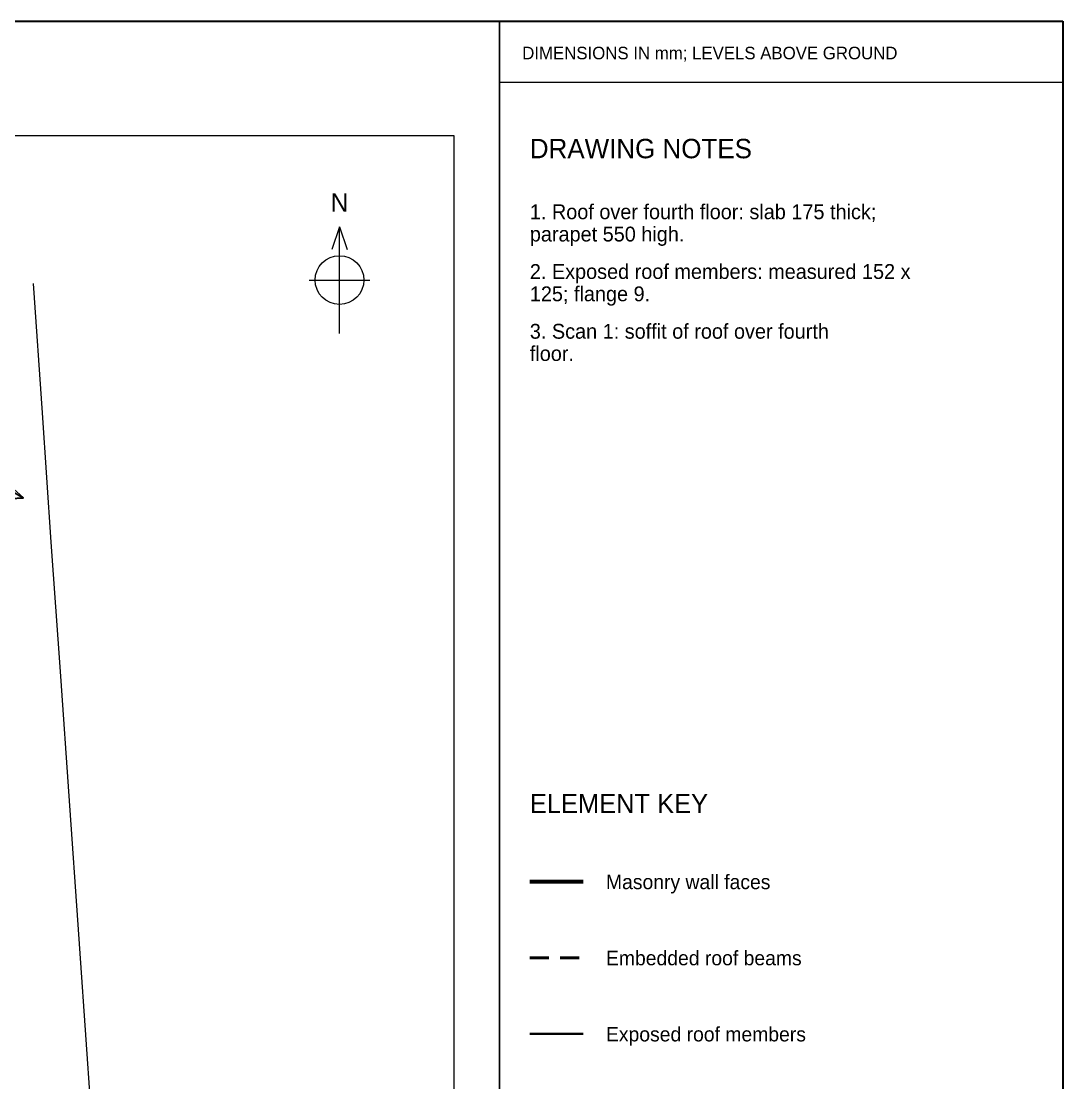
# Paper-space layout '01 Roof Support Layout' of a CAD drawing. Header units: millimetres. Extents: x 5 to 415, y 5 to 292.
# Drawn here: x 278.2 to 415, y 152.6 to 292 of the extents above; entities that cross this region are included whole.
import ezdxf
from ezdxf.enums import TextEntityAlignment as Align

# ---------------------------------------------------------------- set-up
doc = ezdxf.new("R2010")
doc.units = ezdxf.units.MM
doc.linetypes.add('DASHED_REVIEW', pattern=[4, 2.5, -1.5])
for name, color, linetype in [('EXISTING', 7, 'Continuous'), ('FRAME', 7, 'Continuous'), ('TEXT', 7, 'Continuous')]:
    doc.layers.add(name, color=color, linetype=linetype)

# ---------------------------------------------------------------- blocks, each defined once
blk = doc.blocks.new('SHEET_01')
at = {"layer": 'EXISTING', "color": 254, "linetype": 'Continuous', "lineweight": 13}
for p, q in [((278.48, 229.4), (246.32, 258.26)), ((281, 240.56), (279.8, 257.54)), ((278.48, 229.34), (259.64, 240.56)), ((259.64, 240.56), (278.48, 229.34)), ((282.14, 223.58), (281, 240.56)), ((278.48, 229.4), (260.3, 228.38)), ((260.3, 228.38), (278.48, 229.34)), ((283.34, 206.6), (282.14, 223.58)), ((284.54, 189.62), (283.34, 206.6)), ((285.74, 172.7), (284.54, 189.62)), ((286.88, 155.72), (285.74, 172.7)), ((288.08, 138.74), (286.88, 155.72))]:
    blk.add_line(p, q, dxfattribs=at)
at = {"layer": 'FRAME', "color": 7, "linetype": 'Continuous', "lineweight": 35}
for p, q in [((5, 292), (415, 292)), ((415, 292), (415, 5))]:
    blk.add_line(p, q, dxfattribs=at)
at = {"layer": 'FRAME', "color": 7, "linetype": 'Continuous', "lineweight": 30}
blk.add_line((341, 292), (341, 5), dxfattribs=at)
at = {"layer": 'FRAME', "color": 7, "linetype": 'Continuous', "lineweight": 18}
blk.add_line((341, 284), (415, 284), dxfattribs=at)
at = {"layer": 'FRAME', "color": 7, "linetype": 'Continuous', "lineweight": 25}
for p, q in [((15, 277), (335, 277)), ((335, 277), (335, 16)), ((320, 251), (320, 265))]:
    blk.add_line(p, q, dxfattribs=at)
at = {"layer": 'FRAME', "color": 7, "linetype": 'Continuous', "lineweight": 20}
for q in [(319, 262), (321, 262)]:
    blk.add_line((320, 265), q, dxfattribs=at)
at = {"layer": 'FRAME', "color": 7, "linetype": 'Continuous', "lineweight": 15}
blk.add_line((316, 258), (324, 258), dxfattribs=at)
at = {"layer": 'FRAME', "color": 7, "linetype": 'Continuous', "lineweight": 70}
blk.add_line((345, 179), (352, 179), dxfattribs=at)
at = {"layer": 'FRAME', "color": 7, "linetype": 'DASHED_REVIEW', "lineweight": 50}
blk.add_line((345, 169), (352, 169), dxfattribs=at)
at = {"layer": 'FRAME', "color": 7, "linetype": 'Continuous', "lineweight": 40}
blk.add_line((345, 159), (352, 159), dxfattribs=at)
at = {"layer": 'FRAME'}
blk.add_circle((320, 258), 3.2, dxfattribs=at)
at = {"layer": 'TEXT'}
for s, height, p in [('DIMENSIONS IN mm; LEVELS ABOVE GROUND', 1.65, (344, 287)), ('DRAWING NOTES', 2.55, (345, 274)), ('1. Roof over fourth floor: slab 175 thick;', 1.95, (345, 266)), ('parapet 550 high.', 1.95, (345, 263.07)), ('2. Exposed roof members: measured 152 x', 1.95, (345, 258.15)), ('125; flange 9.', 1.95, (345, 255.22)), ('3. Scan 1: soffit of roof over fourth', 1.95, (345, 250.3)), ('floor.', 1.95, (345, 247.38)), ('ELEMENT KEY', 2.5, (345, 188)), ('Masonry wall faces', 1.9, (355, 178)), ('Embedded roof beams', 1.9, (355, 168)), ('Exposed roof members', 1.9, (355, 158))]:
    blk.add_text(s, height=height, dxfattribs=at).set_placement(p)
blk.add_text('N', height=2.4, dxfattribs=at).set_placement((320, 267), align=Align.CENTER)

psp = doc.layouts.new('01 Roof Support Layout')

# ---------------------------------------------------------------- block references
psp.add_blockref('SHEET_01', (0, 0))

doc.saveas('drawing.dxf')
